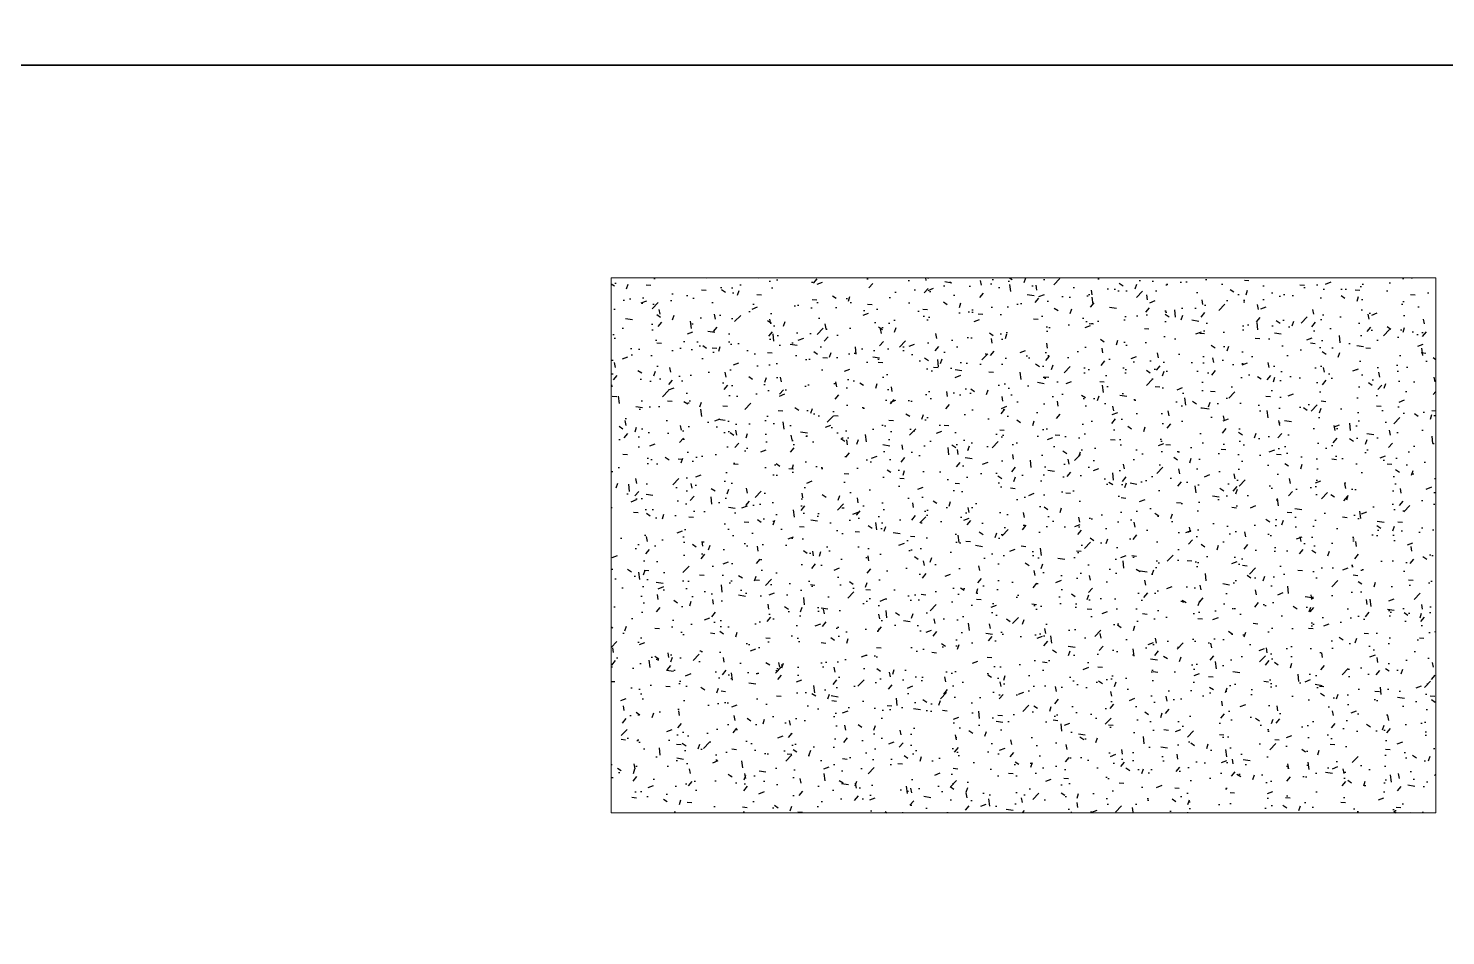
# Model space of a CAD drawing. Header units: metres. Extents: x 1097510 to 2158594, y 877039 to 1751652.
# Drawn here: x 1097826.33 to 1097831.38, y 877155.87 to 877159.11 of the extents above; entities that cross this region are included whole.
import ezdxf

# ---------------------------------------------------------------- set-up
doc = ezdxf.new("R2010")
doc.units = ezdxf.units.M
doc.layers.add('ROTULO', color=7, linetype='Continuous')

msp = doc.modelspace()

# ---------------------------------------------------------------- hatches: boundary and pattern name
at = {"transparency": 33554615}
h = msp.add_hatch(dxfattribs=at)
h.set_pattern_fill('AR-CONC', color=5, scale=0.001083)
h.set_pattern_definition([(50, (-90762.7563, -72544.93347), (0.19724780195, -0.017256938276), [0.02062506493, -0.226875714222]), (355, (-90762.7563, -72544.93347), (-0.038157367728, 0.206853534815), [0.016500051943, -0.181501203847]), (100.4514447, (-90762.73986, -72544.9349), (0.159090433702, 0.189596588108), [0.017528608016, -0.192814848196]), (46.1842, (-90762.7563, -72544.87847), (0.293492011515, -0.045518411727), [0.030937597394, -0.34031357133]), (96.63555761, (-90762.73184, -72544.88226), (0.257032844057, 0.26788345853), [0.026292922786, -0.2892225335]), (351.18415117, (-90762.7563, -72544.87847), (0.25703284407, 0.26788345852), [0.02475004226, -0.27225056682]), (21, (-90762.7288, -72544.89222), (0.164149956123, -0.110720543444), [0.02062506493, -0.226875714222]), (326, (-90762.7288, -72544.89222), (0.066911855508, 0.199416732833), [0.016500051943, -0.181500571378]), (71.451445, (-90762.71511, -72544.90145), (0.231061811265, 0.088696190418), [0.017528608016, -0.192814515814]), (37.5, (-90762.75629, -72544.93347), (0.0033439707393, 0.0915460979976), [0, -0.179300564452, 0, -0.184250580035, 0, -0.182188073542]), (7.5, (-90762.75629, -72544.93347), (0.072344350542, 0.108463562219), [0, -0.1050503307064, 0, -0.175175551466, 0, -0.069437718595]), (327.5, (-90762.81762, -72544.93347), (0.1468013033656, -0.0062023998327), [0, -0.068750216431, 0, -0.214500675264, 0, -0.284625896024]), (317.5, (-90762.84512, -72544.93347), (0.160376587087, 0.0275287679), [0, -0.08937528136, 0, -0.142450448445, 0, -0.202125636307])])
h.paths.add_polyline_path([(1097828.4062, 877158.2168), (1097831.3437, 877158.2168), (1097831.3437, 877156.31), (1097828.4062, 877156.31)])

# ---------------------------------------------------------------- linework, layer by layer
at = {"layer": 'ROTULO', "color": 7}
for points in [[(1097796.3503, 877162.1448), (1097837.322, 877162.1448), (1097837.322, 877158.9753), (1097796.3503, 877158.9753)], [(1097796.3503, 877158.9753), (1097837.322, 877158.9753), (1097837.322, 877155.8058), (1097796.3503, 877155.8058)]]:
    msp.add_lwpolyline(points, close=True, dxfattribs=at)
at = {"layer": 'ROTULO', "color": 7, "lineweight": 9}
msp.add_lwpolyline([(1097828.4062, 877158.2168), (1097831.3437, 877158.2168), (1097831.3437, 877156.31), (1097828.4062, 877156.31)], close=True, dxfattribs=at)

doc.saveas('drawing.dxf')
